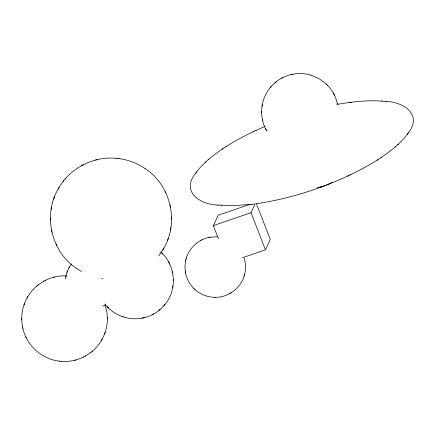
<?xml version="1.0" encoding="UTF-8"?>
<svg xmlns="http://www.w3.org/2000/svg" width="435" height="435" viewBox="0 0 435 435"><rect width="100%" height="100%" fill="white"/><g stroke="black" fill="none" stroke-linecap="round" stroke-linejoin="round"><path stroke-width="0.65" d="M21.755 318.991C21.571 306.398 27.334 293.875 37.04 285.849M107.391 318.295C107.581 330.883 101.817 343.405 92.106 351.431M160.678 251.974C175.919 264.942 177.676 290.069 164.446 305.06M265.285 128.178L266.688 130.875C258.733 117.39 260.32 99.109 270.575 87.245M76.712 268.564C51.009 251.838 42.657 214.613 58.491 188.447M145.274 168.688C170.971 185.419 179.323 222.644 163.489 248.804M65.593 278.895L66.751 272.914L69.089 267.568M51.112 209.518L51.254 208.718M51.352 208.115L51.493 207.31M65.816 276.997L65.875 276.638M65.919 276.366L65.984 276.007M170.487 229.941L170.629 229.136M170.727 228.533L170.868 227.733M172.733 287.524L172.825 287.018M172.885 286.632L172.972 286.132M262.044 106.178L262.136 105.672M262.196 105.292L262.283 104.786M185.604 260.793L184.957 266.932L185.353 271.837M185.875 259.641L186.397 257.797M185.555 261.033L185.93 259.401M244.513 274.773C245.982 269.292 245.835 263.409 244.149 257.993M215.722 297.306C228.522 297.279 240.615 288.198 244.193 275.899M244.122 276.149L244.584 274.528M186.321 258.031C189.442 247.711 198.474 239.467 209.072 237.385M104.634 333.786L105.172 332.28M53.679 199.045L53.962 198.257M54.163 197.708L54.451 196.919M23.979 305L24.181 304.446M24.316 304.054L24.518 303.499M66.947 272.31L67.077 271.957M67.164 271.712L67.294 271.358M167.529 240.332L167.818 239.549M168.019 238.994L168.301 238.206M218.484 238.826L213.335 225.624L218.185 215.222L250.109 204.287M213.335 225.624L251.006 212.715L255.28 203.542M242.48 257.694L265.464 249.82L270.309 239.424L256.34 203.575M58.79 187.942C70.117 168.106 93.433 156.067 116.161 158.291M27.046 298.008L27.345 297.491M27.552 297.132L27.845 296.621M69.219 267.34L71.606 263.887M68.904 267.889L69.41 267.014M101.306 340.659L101.6 340.148M101.806 339.789L102.1 339.273M158.731 255.905L163.19 249.315M58.072 189.171L59.209 187.213M162.777 250.038L163.908 248.08M195.652 173.168C180.65 191.884 200.165 204.787 218.267 205.086M408.014 133.327C423.016 114.612 403.501 101.708 385.399 101.404M196.125 172.51L200.404 167.23L205.885 161.804M397.786 144.692L403.261 139.265L407.541 133.985M195.299 173.674L196.479 172.004M407.193 134.491L408.367 132.822M63.249 181.346L63.776 180.721M65.076 179.149L65.598 178.529M270.826 86.951C280.341 75.521 296.844 70.709 311.025 75.173M123.997 317.137C138.178 321.596 154.675 316.783 164.191 305.359M270.244 87.642L271.157 86.56M163.864 305.751L164.778 304.669M208.115 159.824C221.758 148.177 237.505 139.26 253.632 131.539M350.039 174.957C366.167 167.236 381.908 158.318 395.551 146.671M205.309 162.32L208.68 159.319M394.991 147.177L398.357 144.175M275.002 82.759L275.377 82.449M38.193 284.92L44.093 281.043M85.059 356.238L90.958 352.361M159.64 309.856L160.015 309.551M275.703 82.182L276.073 81.878M158.949 310.432L159.319 310.128M36.622 286.197L38.601 284.582M90.545 352.698L92.53 351.088M222.04 149.27L222.747 148.814M380.919 157.682L381.625 157.225M225.885 146.764L226.57 146.318M377.101 160.178L377.781 159.732M332.063 182.368L325.206 185.723L317.017 187.773M229.762 293.598L230.11 293.391M230.985 292.88L231.349 292.668M81.688 165.621L82.297 165.305M82.949 164.952L83.547 164.637M281.309 78.371L281.695 78.164M282.108 77.941L282.489 77.745M45.457 280.33C51.705 277.16 58.774 275.649 65.772 275.828M329.322 183.907L329.697 183.706M330.116 183.483L330.497 183.282M105.205 304.973L102.622 306.169M153.321 314.141L153.707 313.94M152.533 314.565L152.908 314.369M61.134 361.322C68.86 361.958 76.772 360.452 83.694 356.95M43.658 281.271L45.871 280.113M83.281 357.168L85.488 356.015M200.448 240.604L200.796 240.424M201.715 239.941L202.052 239.767M255.421 130.696L264.931 126.427M256.699 203.672C288.367 198.969 319.225 189.241 348.25 175.8M252.991 131.843L256.041 130.402M347.63 176.093L350.681 174.652M54.408 277.046L53.423 277.296M74.744 360.234L75.728 359.99M290.933 74.619L293.016 74.162M321.759 186.816L318.795 187.485M144.969 317.474L142 318.143M95.521 160.075L96.913 159.732M210.192 237.178L217.56 236.83M208.778 237.445L210.464 237.124M336.973 104.449C353.079 101.583 369.549 99.756 385.888 101.453M351.812 102.181L349.408 102.486M217.783 205.043L233.769 205.673L252.001 204.292M251.854 204.314L254.263 204.01M194.793 289.357C200.089 294.245 207.19 297.116 214.395 297.301M214.297 297.301L215.825 297.306M381.799 101.078L382.256 101.121M221.41 205.374L221.866 205.418M118.717 158.568C128.233 159.765 137.427 163.299 145.333 168.731M22.789 327.99C26.41 345.265 41.755 359.25 59.334 361.137M59.144 361.121L61.351 361.344M115.862 158.258L118.978 158.59M101.882 278.487L103.003 278.661M104.851 303.989C109.332 309.72 115.444 314.168 122.311 316.582M310.987 75.163L319.252 78.762L326.527 84.287M122.284 316.571L124.035 317.142M76.652 268.525L81.541 271.56M185.283 271.424C186.213 277.834 189.263 283.924 193.879 288.476M193.754 288.361L194.902 289.454M327.664 85.429C332.46 90.442 335.858 96.793 337.326 103.579M162.962 254.198L161.559 252.784M107.211 306.735L108.619 308.149M326.402 84.162L327.805 85.57M333.177 92.807L334.575 95.504M168.334 261.43L169.732 264.132M25.888 337.005L26.339 337.913M165.208 191.65L165.833 192.939M56.148 244.312L56.778 245.601M251.006 212.715L265.464 249.82M105.167 304.957L106.928 312.27L107.401 318.833M337.424 104.041L337.517 104.465L337.239 103.16M262.343 119.223L262.435 119.647M262.533 120.109L262.626 120.522M170.014 205.054L170.156 205.711M170.308 206.44L170.449 207.109M172.396 271.783L172.483 272.201M172.581 272.663L172.673 273.088M51.531 230.142L51.678 230.811M51.825 231.54L51.972 232.203M21.75 318.447L21.962 323.009L22.892 328.452M22.571 327L22.674 327.473M185.533 272.837L185.604 273.234M261.625 111.572L261.636 112.056M261.636 112.475L261.642 112.953M173.375 279.352L173.38 279.835M173.386 280.254L173.391 280.738M171.531 217.021L171.542 217.783M171.542 218.446L171.553 219.213M107.38 317.289L107.385 317.822M50.427 218.038L50.438 218.805M50.438 219.468L50.449 220.23M21.766 319.459L21.772 319.991"/></g></svg>
